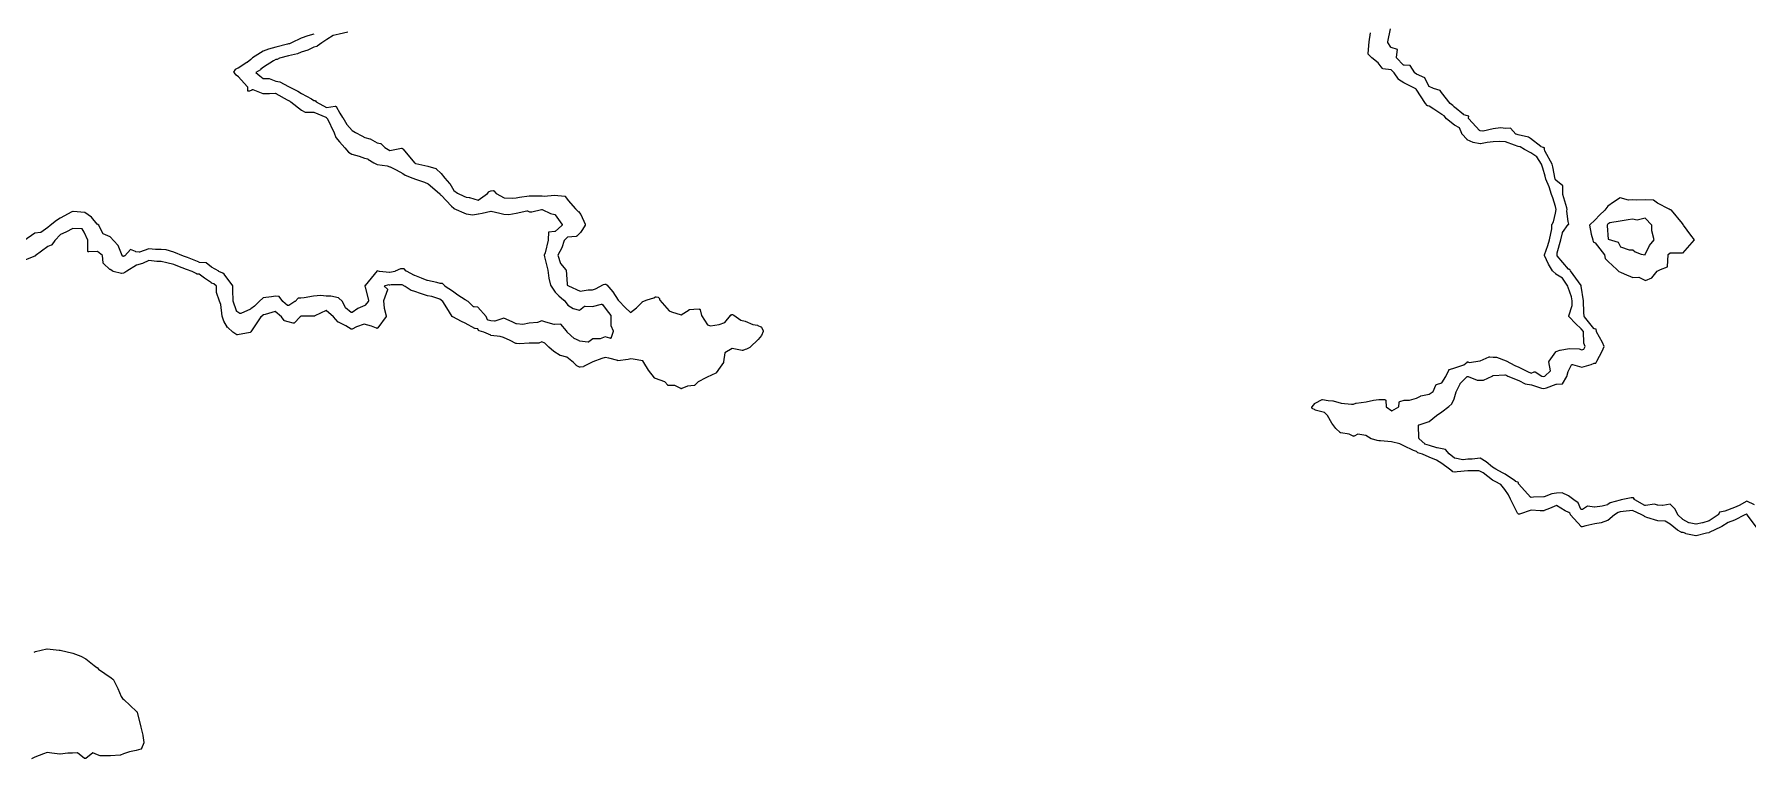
# Model space of a CAD drawing. Header units: millimetres. Extents: x 0 to 500, y 0 to 700.
# Drawn here: x 125.1 to 250.3, y 120.9 to 173.7 of the extents above; entities that cross this region are included whole.
import ezdxf

# ---------------------------------------------------------------- set-up
doc = ezdxf.new("R2010")
doc.units = ezdxf.units.MM
doc.layers.add('CORTE', color=1, linetype='Continuous')
doc.layers.add('GRABADO', color=5, linetype='Continuous')

msp = doc.modelspace()

# ---------------------------------------------------------------- linework, layer by layer
at = {"layer": 'CORTE'}
for points in [[(148.06, 173.87), (147.41, 173.72), (147.41, 173.72), (146.97, 173.64), (146.51, 173.33), (146.51, 173.33), (146.16, 173.11), (145.8, 172.85), (145.8, 172.85), (145.79, 172.84), (145.78, 172.84), (145.78, 172.84), (145.57, 172.78), (145.13, 172.57), (144.64, 172.41), (144.38, 172.3), (144.38, 172.3), (144.37, 172.3), (143.71, 172.15), (143.05, 171.99), (142.89, 171.89), (142.88, 171.88), (142.87, 171.88), (142.79, 171.87), (142.62, 171.78), (141.88, 171.33), (141.68, 171.14), (141.67, 171.13), (141.67, 171.13), (141.34, 170.93), (141.63, 170.69), (141.87, 170.49), (142.28, 170.49), (142.29, 170.49), (142.3, 170.49), (142.78, 170.29), (143.07, 170.26), (143.07, 170.26), (143.09, 170.26), (143.09, 170.25), (143.72, 169.9), (143.72, 169.9), (143.72, 169.9), (144.39, 169.58), (144.39, 169.58), (144.4, 169.58), (144.66, 169.41), (145.39, 169.02), (145.39, 169.02), (145.57, 168.89), (145.63, 168.89), (145.64, 168.89), (145.66, 168.88), (145.67, 168.88), (145.67, 168.87), (145.68, 168.87), (145.74, 168.78), (146.48, 168.38), (147.12, 168.48), (147.13, 168.48), (147.14, 168.48), (147.14, 168.48), (147.15, 168.47), (147.16, 168.47), (147.17, 168.46), (147.18, 168.46), (147.18, 168.46), (147.19, 168.45), (147.19, 168.44), (147.46, 167.96), (147.67, 167.65), (147.68, 167.65), (147.97, 167.15), (148.37, 166.7), (148.62, 166.56), (149.07, 166.31), (149.28, 166.19), (149.66, 166.1), (149.67, 166.1), (149.67, 166.1), (150.2, 165.81), (150.44, 165.76), (150.45, 165.75), (150.46, 165.75), (150.46, 165.75), (150.47, 165.74), (150.76, 165.45), (151.12, 165.24), (151.97, 165.4), (151.98, 165.41), (151.99, 165.41), (152, 165.4), (152.01, 165.4), (152.02, 165.39), (152.03, 165.39), (152.03, 165.39), (152.04, 165.38), (152.08, 165.33), (152.09, 165.33), (152.91, 164.33), (152.96, 164.31), (152.98, 164.3), (153.02, 164.29), (153.9, 164.1), (153.9, 164.1), (154.48, 163.92), (154.48, 163.92), (154.49, 163.92), (154.5, 163.91), (154.86, 163.56), (154.86, 163.56), (155.13, 163.21), (155.48, 162.84), (155.48, 162.83), (155.49, 162.83), (155.79, 162.32), (156.07, 162.12), (156.51, 161.91), (156.68, 161.84), (156.92, 161.82), (156.93, 161.82), (156.94, 161.82), (157.57, 161.61), (158.26, 162.1), (158.34, 162.23), (158.35, 162.24), (158.36, 162.24), (158.36, 162.25), (158.37, 162.25), (158.37, 162.25), (158.38, 162.25), (158.49, 162.29), (158.5, 162.29), (158.51, 162.29), (158.66, 162.31), (158.67, 162.31), (158.68, 162.31), (158.69, 162.31), (158.69, 162.3), (158.7, 162.3), (158.71, 162.3), (158.72, 162.29), (158.89, 162.11), (159.46, 161.78), (160.05, 161.75), (160.35, 161.79), (160.59, 161.84), (161.29, 161.93), (162.05, 161.93), (162.22, 161.94), (162.22, 161.94), (162.23, 161.94), (162.4, 161.91), (163.14, 161.98), (163.15, 161.98), (163.9, 161.91), (163.9, 161.91), (163.91, 161.91), (163.92, 161.9), (163.93, 161.9), (163.93, 161.9), (163.94, 161.89), (163.95, 161.89), (163.95, 161.88), (163.95, 161.87), (164.13, 161.59), (164.67, 160.99), (164.88, 160.8), (164.89, 160.8), (164.89, 160.79), (165.06, 160.57), (165.06, 160.57), (165.07, 160.56), (165.39, 159.86), (165.39, 159.86), (165.39, 159.85), (165.39, 159.84), (165.39, 159.83), (165.39, 159.83), (165.39, 159.82), (165.39, 159.8), (165.38, 159.79), (165.38, 159.79), (165.06, 159.27), (165.06, 159.27), (165.05, 159.27), (165.05, 159.26), (164.77, 158.99), (164.77, 158.99), (164.76, 158.98), (164.75, 158.98), (164.75, 158.98), (164.74, 158.97), (164.73, 158.97), (164.1, 158.91), (163.86, 158.68), (163.68, 158.14), (163.68, 158.14), (163.67, 158.13), (163.39, 157.6), (163.59, 156.99), (163.97, 156.54), (163.97, 156.54), (163.98, 156.53), (163.98, 156.52), (163.99, 156.51), (164.06, 155.5), (164.08, 155.42), (164.1, 155.41), (164.11, 155.39), (164.16, 155.37), (164.16, 155.37), (165.01, 154.97), (165.6, 155.08), (165.61, 155.08), (165.61, 155.08), (165.91, 155.06), (166.14, 155.15), (166.71, 155.45), (166.72, 155.45), (166.83, 155.49), (166.84, 155.49), (166.85, 155.49), (166.86, 155.49), (166.86, 155.49), (166.87, 155.49), (166.88, 155.48), (166.88, 155.48), (166.89, 155.48), (166.94, 155.44), (166.95, 155.44), (166.95, 155.44), (166.96, 155.43), (167.41, 154.92), (167.41, 154.92), (167.79, 154.31), (167.83, 154.26), (168.3, 153.78), (168.7, 153.42), (169.12, 153.77), (169.58, 154.2), (169.58, 154.21), (169.59, 154.21), (169.6, 154.22), (169.6, 154.22), (169.92, 154.34), (170.4, 154.49), (170.53, 154.55), (170.53, 154.55), (170.54, 154.55), (170.55, 154.55), (170.56, 154.55), (170.57, 154.55), (170.72, 154.53), (170.72, 154.53), (170.73, 154.52), (170.74, 154.52), (170.75, 154.52), (170.75, 154.51), (170.76, 154.5), (170.77, 154.5), (170.77, 154.49), (170.78, 154.48), (170.84, 154.31), (171.52, 153.53), (171.7, 153.47), (172.4, 153.24), (172.97, 153.62), (172.98, 153.62), (172.99, 153.63), (173, 153.63), (173.33, 153.66), (173.7, 153.68), (173.71, 153.68), (173.72, 153.67), (173.73, 153.67), (173.74, 153.67), (173.74, 153.66), (173.75, 153.66), (173.76, 153.65), (173.77, 153.64), (173.77, 153.63), (173.77, 153.62), (173.78, 153.62), (173.87, 153.19), (174.31, 152.52), (174.53, 152.44), (175.17, 152.53), (175.59, 152.68), (176, 153.21), (176.01, 153.21), (176.06, 153.26), (176.07, 153.27), (176.08, 153.27), (176.08, 153.27), (176.09, 153.28), (176.11, 153.28), (176.12, 153.28), (176.14, 153.28), (176.14, 153.27), (176.24, 153.23), (176.25, 153.22), (176.76, 152.85), (177.06, 152.78), (177.07, 152.78), (177.63, 152.54), (177.98, 152.49), (177.98, 152.49), (177.99, 152.48), (178.22, 152.37), (178.23, 152.37), (178.24, 152.36), (178.25, 152.35), (178.25, 152.34), (178.39, 152.08), (178.39, 152.07), (178.39, 152.06), (178.39, 152.05), (178.39, 152.05), (178.39, 152.04), (178.39, 152.03), (178.39, 152.02), (178.39, 152.02), (178.25, 151.75), (178.25, 151.75), (178.25, 151.74), (178.03, 151.45), (178.02, 151.45), (178.02, 151.45), (177.43, 150.88), (177.42, 150.87), (177.42, 150.87), (177.41, 150.87), (177.16, 150.75), (177.16, 150.75), (177.07, 150.72), (176.89, 150.65), (176.88, 150.65), (176.87, 150.64), (176.85, 150.64), (176.85, 150.64), (176.13, 150.78), (175.59, 150.48), (175.49, 149.81), (175.49, 149.8), (175.48, 149.79), (175.48, 149.78), (175.25, 149.44), (174.96, 149.01), (174.95, 149.01), (174.94, 149), (174.93, 148.99), (174.29, 148.7), (174.19, 148.65), (173.63, 148.35), (173.38, 148.1), (173.38, 148.1), (173.37, 148.09), (173.36, 148.09), (173.35, 148.09), (173.35, 148.09), (173.34, 148.09), (172.86, 148.05), (172.44, 147.86), (172.43, 147.86), (172.42, 147.85), (172.42, 147.85), (172.41, 147.85), (172.4, 147.85), (172.4, 147.85), (172.39, 147.85), (172.38, 147.86), (171.92, 148.09), (171.48, 148.09), (171.47, 148.09), (171.46, 148.09), (171.45, 148.09), (171.45, 148.09), (171.44, 148.1), (171.43, 148.1), (171.43, 148.11), (171.19, 148.35), (170.53, 148.59), (170.52, 148.59), (170.51, 148.6), (170.51, 148.6), (170.5, 148.61), (170.45, 148.66), (170.45, 148.66), (170.02, 149.21), (170.02, 149.21), (169.67, 149.78), (169.59, 149.88), (168.9, 150), (168.71, 150.03), (168.52, 149.98), (167.78, 149.9), (167.77, 149.9), (167.76, 149.91), (167.11, 150.08), (166.85, 150.14), (166.61, 150.07), (165.95, 149.81), (165.79, 149.75), (165.27, 149.47), (165.27, 149.46), (165.26, 149.46), (165.01, 149.43), (165, 149.43), (164.99, 149.43), (164.98, 149.43), (164.97, 149.43), (164.77, 149.53), (164.76, 149.53), (164.76, 149.54), (164.75, 149.54), (164.53, 149.77), (164.04, 150.15), (163.57, 150.28), (163.56, 150.29), (163.55, 150.29), (163.1, 150.56), (163.1, 150.56), (162.73, 150.88), (162.73, 150.88), (162.44, 151.19), (162.22, 151.27), (161.99, 151.17), (161.99, 151.17), (161.97, 151.17), (161.29, 151.17), (160.59, 151.13), (160.58, 151.13), (160.36, 151.16), (160.35, 151.16), (160.34, 151.16), (160.33, 151.16), (159.91, 151.38), (159.41, 151.59), (159.17, 151.67), (158.5, 151.75), (158.5, 151.75), (158.49, 151.76), (157.97, 151.98), (157.65, 152.07), (157.64, 152.07), (157.63, 152.08), (157.62, 152.08), (157.61, 152.09), (157.61, 152.1), (157.6, 152.1), (157.54, 152.22), (157.34, 152.26), (157.33, 152.26), (157.32, 152.26), (156.63, 152.64), (156.36, 152.77), (155.71, 153.09), (155.7, 153.09), (155.69, 153.1), (155.68, 153.11), (155.68, 153.11), (155.67, 153.12), (155.28, 153.76), (154.99, 154.22), (154.77, 154.38), (154.18, 154.58), (153.87, 154.64), (153.86, 154.64), (153.86, 154.64), (153.35, 154.81), (152.93, 154.94), (152.93, 154.94), (152.69, 155.03), (152.68, 155.03), (152.23, 155.32), (152.01, 155.44), (151.22, 155.44), (151.12, 155.42), (151.11, 155.42), (151.1, 155.42), (151.01, 155.43), (150.69, 155.35), (150.92, 155.15), (150.92, 155.15), (150.93, 155.14), (150.93, 155.13), (150.94, 155.12), (150.94, 155.11), (150.94, 155.1), (150.94, 155.09), (150.94, 155.09), (150.94, 155.08), (150.94, 155.08), (150.65, 154.26), (150.71, 153.73), (150.85, 153.18), (150.85, 153.17), (150.85, 153.16), (150.85, 153.15), (150.85, 153.14), (150.85, 153.13), (150.85, 153.13), (150.84, 153.12), (150.84, 153.12), (150.24, 152.29), (150.23, 152.29), (150.22, 152.28), (150.21, 152.27), (150.2, 152.27), (150.18, 152.26), (150.17, 152.26), (150.16, 152.27), (150.15, 152.27), (149.78, 152.42), (149.25, 152.56), (148.69, 152.38), (148.36, 152.2), (148.35, 152.2), (148.34, 152.2), (148.33, 152.2), (148.32, 152.2), (148.31, 152.2), (148.3, 152.2), (148.3, 152.2), (148.29, 152.2), (148.28, 152.21), (147.9, 152.45), (147.36, 152.71), (147.36, 152.71), (147.35, 152.71), (147.34, 152.72), (147.34, 152.72), (147.18, 152.91), (146.99, 153.1), (146.46, 153.56), (145.64, 153.17), (145.63, 153.17), (145.62, 153.16), (145.56, 153.15), (145.52, 153.14), (145.51, 153.14), (145.5, 153.14), (144.64, 153.14), (144.57, 153.1), (144.12, 152.65), (144.11, 152.65), (144.1, 152.64), (144.1, 152.64), (144.08, 152.63), (144.07, 152.63), (144.06, 152.63), (143.68, 152.73), (143.68, 152.73), (143.43, 152.8), (143.43, 152.8), (143.42, 152.81), (143.41, 152.81), (143.4, 152.82), (143.4, 152.83), (143.2, 153.11), (142.75, 153.5), (142.01, 153.27), (142.01, 153.26), (142, 153.26), (141.88, 153.24), (141.82, 153.19), (141.82, 153.18), (141.81, 153.18), (141.7, 153.1), (140.97, 152.01), (140.97, 152), (140.97, 152), (140.96, 151.99), (140.96, 151.99), (140.95, 151.99), (140.94, 151.98), (140.93, 151.98), (140.92, 151.97), (140.91, 151.97), (140, 151.79), (139.99, 151.79), (139.98, 151.79), (139.97, 151.79), (139.96, 151.79), (139.96, 151.79), (139.95, 151.8), (139.95, 151.8), (139.66, 151.98), (139.66, 151.99), (139.28, 152.32), (139.27, 152.32), (139.27, 152.33), (138.99, 152.78), (138.99, 152.79), (138.99, 152.79), (138.87, 153.14), (138.87, 153.14), (138.87, 153.15), (138.78, 154), (138.68, 154.24), (138.68, 154.24), (138.46, 154.88), (138.46, 154.89), (138.46, 154.89), (138.46, 154.9), (138.46, 155.34), (138.25, 155.5), (138.1, 155.57), (138.1, 155.57), (138.09, 155.58), (137.58, 155.93), (137.18, 156.21), (137.04, 156.22), (137.03, 156.22), (137.03, 156.22), (137.02, 156.23), (137.01, 156.23), (136.67, 156.42), (136.26, 156.56), (135.64, 156.8), (135.33, 156.91), (134.82, 157.05), (134.42, 157.14), (134.1, 157.14), (134.09, 157.14), (133.51, 157.21), (133.06, 157), (133.05, 156.99), (133.04, 156.99), (132.61, 156.88), (131.91, 156.43), (131.77, 156.33), (131.76, 156.33), (131.67, 156.3), (131.54, 156.27), (131.54, 156.27), (131.53, 156.27), (131.52, 156.27), (131.51, 156.27), (130.9, 156.42), (130.89, 156.43), (130.88, 156.43), (130.68, 156.55), (130.68, 156.55), (130.67, 156.56), (130.21, 157), (130.21, 157), (130.2, 157.01), (130.2, 157.02), (130.19, 157.02), (130.19, 157.04), (130.19, 157.04), (130.13, 157.57), (129.77, 157.87), (129.13, 157.84), (129.11, 157.84), (129.1, 157.84), (129.09, 157.84), (129.09, 157.85), (129.08, 157.85), (129.08, 157.85), (129.07, 157.86), (129.06, 157.87), (129.06, 157.87), (129.06, 157.88), (129.05, 157.88), (129.05, 157.89), (129.05, 157.9), (129.05, 157.9), (129.05, 157.91), (129.05, 158.7), (128.8, 159.29), (128.64, 159.53), (127.96, 159.56), (127.44, 159.29), (127.44, 159.29), (127.06, 159.12), (126.65, 158.67), (126.42, 158.35), (126.42, 158.34), (126.41, 158.34), (126.4, 158.33), (126.4, 158.33), (126.39, 158.32), (126.39, 158.32), (126.13, 158.23), (125.21, 157.55), (125.21, 157.55), (125.2, 157.54), (125.19, 157.54), (124.26, 157.17)], [(251.09, 137.55), (250.24, 138.66), (250.24, 138.67), (250.22, 138.7), (250.22, 138.69), (250.21, 138.69), (250.09, 138.64), (249.33, 138.27), (248.87, 138.09), (248.41, 137.79), (248.41, 137.79), (247.85, 137.53), (247.84, 137.53), (247.57, 137.42), (247.48, 137.36), (247.48, 137.36), (247.47, 137.36), (247.47, 137.36), (247.46, 137.35), (247.29, 137.31), (246.53, 137.11), (246.53, 137.11), (246.52, 137.11), (246.51, 137.11), (246.51, 137.11), (246.5, 137.11), (245.78, 137.27), (245.77, 137.28), (245.57, 137.36), (245.45, 137.37), (245.45, 137.37), (245.44, 137.38), (245.43, 137.38), (245.43, 137.38), (245.17, 137.53), (245.16, 137.54), (244.62, 137.97), (244.27, 138.18), (243.73, 138.21), (243.73, 138.21), (243.72, 138.21), (243.72, 138.21), (242.93, 138.46), (242.79, 138.51), (242.78, 138.51), (242.77, 138.52), (242.77, 138.52), (242.76, 138.52), (242.71, 138.57), (242.55, 138.64), (241.87, 138.96), (241.19, 138.9), (240.97, 138.87), (240.83, 138.83), (240.57, 138.65), (240.08, 138.25), (240.07, 138.24), (240.07, 138.24), (240.06, 138.24), (240.06, 138.23), (239.59, 138.08), (239.58, 138.08), (239.12, 137.99), (238.48, 137.86), (238.2, 137.77), (238.19, 137.77), (238.19, 137.77), (238.18, 137.77), (238.17, 137.77), (238.17, 137.77), (238.15, 137.77), (238.15, 137.78), (238.14, 137.78), (238.13, 137.78), (238.13, 137.79), (238.13, 137.79), (237.35, 138.66), (237.34, 138.66), (237.34, 138.67), (237.34, 138.68), (237.29, 138.78), (237.22, 138.83), (236.97, 138.94), (236.96, 138.94), (236.32, 139.34), (235.82, 139.11), (235.82, 139.11), (235.42, 138.96), (235.41, 138.95), (235.4, 138.95), (235.14, 138.94), (235.14, 138.94), (234.48, 138.99), (233.62, 138.69), (233.61, 138.69), (233.59, 138.69), (233.58, 138.69), (233.57, 138.69), (233.57, 138.69), (233.56, 138.7), (233.55, 138.7), (233.54, 138.71), (233.49, 138.75), (233.49, 138.76), (233.48, 138.77), (232.97, 139.79), (232.82, 140.1), (232.56, 140.49), (232.25, 140.87), (231.85, 141.09), (231.66, 141.19), (231.65, 141.19), (230.96, 141.71), (230.73, 141.83), (230.66, 141.86), (229.85, 141.86), (229.08, 141.78), (228.92, 141.76), (228.91, 141.76), (228.9, 141.76), (228.75, 141.8), (228.75, 141.8), (228.74, 141.8), (228.74, 141.8), (228.73, 141.81), (228.73, 141.81), (228.5, 141.98), (227.95, 142.4), (227.57, 142.63), (227.03, 142.87), (226.53, 143.08), (226.2, 143.18), (226.19, 143.18), (226.18, 143.19), (226.18, 143.19), (226.18, 143.19), (226.17, 143.2), (226.1, 143.27), (225.89, 143.35), (225.88, 143.35), (225.18, 143.68), (225.18, 143.68), (224.89, 143.84), (224.27, 143.97), (223.47, 144.05), (223.36, 144.05), (223.35, 144.05), (223.34, 144.05), (223.24, 144.07), (222.82, 144.19), (222.81, 144.2), (222.8, 144.2), (222.4, 144.44), (221.81, 144.54), (221.54, 144.39), (221.53, 144.39), (221.52, 144.39), (221.51, 144.38), (221.5, 144.38), (221.49, 144.39), (221.48, 144.39), (221.19, 144.54), (220.57, 144.63), (220.56, 144.63), (220.55, 144.63), (220.54, 144.64), (220.53, 144.64), (220.53, 144.65), (220.22, 144.96), (220.21, 144.96), (219.92, 145.33), (219.92, 145.34), (219.59, 145.89), (219.37, 146.13), (218.7, 146.3), (218.7, 146.31), (218.69, 146.31), (218.49, 146.42), (218.48, 146.43), (218.48, 146.43), (218.47, 146.44), (218.46, 146.45), (218.46, 146.46), (218.45, 146.47), (218.45, 146.47), (218.45, 146.49), (218.45, 146.5), (218.45, 146.5), (218.45, 146.51), (218.46, 146.52), (218.46, 146.53), (218.47, 146.53), (218.47, 146.54), (218.67, 146.78), (218.67, 146.78), (218.68, 146.79), (218.69, 146.79), (219.2, 147.06), (219.21, 147.07), (219.22, 147.07), (219.22, 147.07), (219.23, 147.07), (219.23, 147.07), (219.24, 147.07), (219.66, 147), (220, 146.98), (220.01, 146.98), (220.01, 146.97), (220.59, 146.81), (221.36, 146.74), (221.49, 146.74), (221.68, 146.8), (221.69, 146.8), (222.42, 146.89), (222.96, 147.02), (222.96, 147.02), (223.35, 147.06), (223.78, 147.06), (223.79, 147.06), (223.8, 147.06), (223.81, 147.05), (223.82, 147.05), (223.82, 147.04), (223.83, 147.04), (223.83, 147.03), (223.84, 147.03), (223.84, 147.02), (223.84, 147.02), (223.85, 147.01), (223.85, 147), (223.85, 147), (223.89, 146.53), (224.29, 146.23), (224.8, 146.53), (224.83, 146.86), (224.83, 146.87), (224.84, 146.88), (224.84, 146.88), (224.84, 146.89), (224.85, 146.9), (224.85, 146.9), (224.86, 146.91), (224.86, 146.91), (224.88, 146.92), (224.88, 146.92), (225.19, 147.03), (225.2, 147.03), (225.2, 147.03), (225.21, 147.03), (225.59, 147.03), (226.11, 147.17), (226.39, 147.32), (226.4, 147.32), (226.4, 147.32), (226.41, 147.33), (227.03, 147.46), (227.32, 147.65), (227.51, 148.11), (227.52, 148.12), (227.52, 148.13), (227.52, 148.13), (227.53, 148.14), (227.54, 148.15), (227.56, 148.16), (227.56, 148.16), (227.94, 148.29), (228.24, 148.75), (228.46, 149.22), (228.46, 149.22), (228.46, 149.23), (228.47, 149.23), (228.47, 149.24), (228.48, 149.25), (228.49, 149.25), (228.49, 149.25), (228.5, 149.25), (228.89, 149.38), (229.57, 149.6), (229.8, 149.8), (229.8, 149.8), (229.8, 149.8), (229.81, 149.81), (229.82, 149.81), (229.84, 149.81), (229.85, 149.81), (229.86, 149.81), (229.95, 149.78), (230.75, 149.89), (231.42, 150.19), (231.43, 150.19), (231.44, 150.19), (231.44, 150.19), (231.44, 150.19), (231.45, 150.19), (231.7, 150.17), (231.92, 150.17), (231.93, 150.17), (231.94, 150.16), (232.64, 149.89), (232.65, 149.89), (232.65, 149.89), (232.65, 149.89), (233.29, 149.55), (233.58, 149.43), (233.58, 149.43), (234.22, 149.11), (234.22, 149.11), (234.48, 148.98), (234.7, 149.08), (234.7, 149.08), (234.7, 149.09), (234.72, 149.09), (234.72, 149.09), (234.73, 149.09), (234.74, 149.09), (234.75, 149.09), (234.77, 149.08), (235.26, 148.78), (235.4, 148.75), (235.47, 148.78), (235.89, 149.16), (235.77, 149.81), (235.77, 149.82), (235.77, 149.83), (235.77, 149.84), (235.78, 149.85), (235.78, 149.86), (235.79, 149.86), (236.27, 150.54), (236.27, 150.55), (236.28, 150.56), (236.29, 150.56), (236.29, 150.56), (236.3, 150.57), (236.58, 150.67), (236.59, 150.67), (237.24, 150.79), (237.25, 150.79), (237.25, 150.79), (237.98, 150.76), (237.99, 150.76), (238.18, 150.69), (238.33, 150.75), (238.41, 150.94), (238.32, 151.17), (238.32, 151.17), (238.32, 151.18), (238.32, 151.19), (238.29, 152.02), (238.12, 152.23), (237.72, 152.61), (237.72, 152.61), (237.25, 153.11), (237.24, 153.11), (237.24, 153.12), (237.23, 153.13), (237.23, 153.13), (237.23, 153.14), (237.23, 153.15), (237.23, 153.15), (237.23, 153.16), (237.23, 153.17), (237.23, 153.18), (237.23, 153.18), (237.48, 153.92), (237.47, 154.26), (237.43, 154.55), (237.18, 155.25), (237.15, 155.35), (236.77, 155.92), (236.28, 156.22), (236.28, 156.23), (236.28, 156.23), (236.05, 156.44), (236.04, 156.44), (236.04, 156.45), (236.03, 156.45), (235.74, 156.95), (235.44, 157.57), (235.44, 157.58), (235.44, 157.59), (235.43, 157.6), (235.43, 157.6), (235.43, 157.61), (235.44, 157.62), (235.44, 157.63), (235.7, 158.3), (235.81, 158.73), (235.99, 159.52), (235.99, 159.83), (235.99, 159.83), (235.99, 159.84), (235.99, 159.85), (236, 159.86), (236.1, 160.04), (236.25, 160.67), (236.31, 160.94), (236.25, 161.15), (236.06, 161.79), (235.97, 162.02), (235.97, 162.03), (235.8, 162.58), (235.55, 163.14), (235.55, 163.15), (235.51, 163.36), (235.33, 163.96), (235.23, 164.24), (234.89, 164.79), (234.44, 165.08), (233.98, 165.32), (233.98, 165.32), (233.68, 165.51), (233.53, 165.54), (233.53, 165.54), (233.26, 165.63), (233.26, 165.63), (232.61, 165.87), (232.18, 165.9), (231.7, 165.87), (231.27, 165.83), (230.78, 165.73), (230.77, 165.73), (230.76, 165.73), (230.76, 165.73), (230.25, 165.82), (230.23, 165.82), (229.81, 166.03), (229.8, 166.03), (229.8, 166.03), (229.79, 166.03), (229.79, 166.04), (229.41, 166.45), (229.4, 166.46), (229.4, 166.47), (229.4, 166.47), (229.23, 166.89), (228.88, 167.09), (228.87, 167.1), (228.3, 167.55), (228.3, 167.56), (228.12, 167.76), (227.95, 167.87), (227.37, 168.25), (227.37, 168.25), (227.03, 168.48), (226.92, 168.5), (226.91, 168.51), (226.9, 168.51), (226.89, 168.52), (226.88, 168.53), (226.88, 168.53), (226.77, 168.68), (226.77, 168.68), (226.08, 169.71), (226.05, 169.74), (226.01, 169.77), (225.17, 170.19), (225.17, 170.19), (224.79, 170.43), (224.79, 170.44), (224.78, 170.44), (224.78, 170.44), (224.78, 170.45), (224.46, 170.9), (224.25, 171.12), (223.63, 171.21), (223.63, 171.22), (223.62, 171.22), (223.61, 171.22), (223.6, 171.23), (223.59, 171.24), (223.59, 171.24), (223.3, 171.64), (222.85, 172), (222.85, 172), (222.59, 172.25), (222.58, 172.26), (222.57, 172.27), (222.57, 172.28), (222.57, 172.28), (222.57, 172.29), (222.57, 172.3), (222.56, 172.31), (222.57, 172.31), (222.64, 173.17), (222.64, 173.18), (222.74, 173.82)], [(125.14, 128.64), (125.23, 128.67), (125.64, 128.77), (125.64, 128.78), (126.07, 128.88), (126.08, 128.88), (126.09, 128.88), (126.09, 128.88), (126.97, 128.78), (126.97, 128.78), (127.01, 128.77), (127.02, 128.77), (127.03, 128.77), (127.03, 128.77), (127.04, 128.77), (127.04, 128.77), (127.96, 128.55), (127.96, 128.55), (128.54, 128.34), (128.54, 128.34), (128.91, 128.14), (128.91, 128.14), (128.92, 128.14), (129.52, 127.65), (129.72, 127.51), (129.73, 127.5), (129.84, 127.4), (130.31, 127.08), (130.31, 127.08), (130.77, 126.76), (130.88, 126.67), (130.88, 126.67), (130.89, 126.67), (130.89, 126.66), (130.9, 126.66), (130.99, 126.52), (130.99, 126.51), (131.24, 125.97), (131.5, 125.4), (131.58, 125.26), (131.7, 125.17), (131.7, 125.17), (132.62, 124.31), (132.62, 124.31), (132.63, 124.3), (132.63, 124.29), (132.64, 124.29), (132.64, 124.28), (132.64, 124.28), (132.65, 124.26), (132.65, 124.26), (132.92, 123.16), (133.07, 122.56), (133.07, 122.55), (133.15, 122.04), (133.15, 122.04), (133.15, 122.03), (133.15, 122.02), (133.15, 122.01), (133.15, 122.01), (132.99, 121.59), (132.99, 121.59), (132.98, 121.57), (132.97, 121.57), (132.97, 121.57), (132.96, 121.56), (132.95, 121.55), (132.95, 121.55), (132.94, 121.55), (132.6, 121.45), (132.59, 121.45), (132.09, 121.36), (131.67, 121.2), (131.45, 121.12), (131.44, 121.12), (131.43, 121.11), (131.43, 121.11), (130.72, 121.07), (129.98, 121.07), (129.97, 121.07), (129.96, 121.07), (129.77, 121.13), (129.77, 121.13), (129.43, 121.28), (128.91, 120.87), (128.91, 120.87), (128.9, 120.86), (128.9, 120.86), (128.89, 120.86), (128.88, 120.86), (128.87, 120.86), (128.86, 120.86), (128.86, 120.86), (128.85, 120.86), (128.84, 120.86), (128.83, 120.87), (128.83, 120.87), (128.82, 120.87), (128.3, 121.29), (127.95, 121.26), (127.95, 121.26), (127.61, 121.26), (127.03, 121.19), (127.02, 121.19), (127.01, 121.19), (126.42, 121.26), (126.1, 121.3), (125.83, 121.2), (125.19, 120.97), (124.95, 120.85)]]:
    msp.add_lwpolyline(points, dxfattribs=at)
msp.add_lwpolyline([(240.1, 158.77), (240.82, 158.55), (241.01, 158.22), (241.64, 157.99), (241.91, 157.99), (242.07, 157.85), (242.51, 157.68), (242.79, 157.63), (242.81, 157.65), (243.12, 158.31), (243.45, 158.73), (243.28, 159.37), (243.3, 159.8), (242.79, 160.3), (242.22, 160.15), (241.88, 160.23), (241.55, 160.17), (240.97, 160.08), (240.22, 159.95), (240.08, 159.87), (240.04, 159.83), (240.02, 159.8), (240.02, 159.74), (240.1, 158.77)], close=True, dxfattribs=at)
at = {"layer": 'GRABADO'}
for points in [[(250.78, 139.38), (250.22, 139.65), (249.67, 139.34), (249.67, 139.34), (249.33, 139.18), (249.33, 139.18), (248.63, 138.92), (248.63, 138.92), (248.38, 138.87), (248.38, 138.87), (248.24, 138.85), (248.16, 138.67), (248.16, 138.67), (248.15, 138.66), (248.15, 138.66), (248.14, 138.65), (248.14, 138.64), (247.48, 138.22), (247.48, 138.22), (247.47, 138.21), (247.01, 138.07), (247, 138.07), (246.53, 137.98), (246.52, 137.98), (246.51, 137.98), (246.51, 137.98), (246.02, 138.06), (246.01, 138.06), (246, 138.06), (245.55, 138.32), (245.55, 138.33), (245.54, 138.33), (245.2, 138.65), (245.2, 138.66), (245.19, 138.66), (245.19, 138.67), (244.96, 139.09), (244.64, 139.44), (244.09, 139.34), (244.08, 139.34), (244.07, 139.34), (243.73, 139.36), (243.73, 139.36), (243.72, 139.36), (243.71, 139.36), (243.48, 139.44), (242.82, 139.33), (242.82, 139.33), (242.81, 139.33), (242.8, 139.33), (242.79, 139.33), (242.79, 139.34), (242.78, 139.34), (242.78, 139.34), (242.05, 139.75), (242.04, 139.76), (242.03, 139.76), (242.03, 139.77), (242.02, 139.77), (242.02, 139.78), (242.02, 139.78), (241.96, 139.9), (241.88, 139.9), (241.77, 139.89), (241.05, 139.74), (240.97, 139.73), (240.25, 139.52), (240.07, 139.4), (240.07, 139.4), (240.06, 139.39), (240.05, 139.39), (239.66, 139.28), (239.66, 139.28), (239.12, 139.2), (239.11, 139.2), (239.1, 139.2), (239.1, 139.2), (238.58, 139.28), (238.22, 139.04), (238.21, 139.04), (238.21, 139.04), (238.2, 139.03), (238.19, 139.03), (238.18, 139.03), (238.17, 139.03), (238.17, 139.03), (238.16, 139.03), (238.15, 139.04), (238.14, 139.04), (238.13, 139.05), (238.12, 139.06), (238.12, 139.06), (238.11, 139.07), (238.11, 139.07), (237.92, 139.53), (237.59, 139.75), (237.59, 139.75), (237.21, 140.03), (236.74, 140.25), (236.33, 140.24), (235.98, 140.19), (235.42, 139.97), (235.42, 139.97), (235.41, 139.97), (235.4, 139.97), (234.64, 139.94), (234.48, 139.92), (234.47, 139.92), (234.46, 139.92), (234.46, 139.92), (234.44, 139.93), (234.43, 139.93), (234.43, 139.94), (234.42, 139.94), (234.42, 139.95), (233.58, 140.88), (233.58, 140.88), (233.57, 140.89), (233.57, 140.9), (233.57, 140.91), (233.57, 140.91), (233.56, 140.92), (233.56, 140.93), (233.56, 141), (233.51, 141.03), (233.33, 141.09), (233.32, 141.09), (233.32, 141.1), (232.58, 141.61), (232.37, 141.72), (231.9, 141.98), (231.65, 142.13), (231.65, 142.13), (231.18, 142.53), (230.75, 142.78), (230.16, 142.71), (230.15, 142.71), (229.85, 142.71), (229.51, 142.67), (229.5, 142.67), (229.49, 142.67), (228.9, 142.78), (228.89, 142.78), (228.88, 142.79), (228.88, 142.79), (228.87, 142.79), (228.49, 143.1), (228.48, 143.1), (228.48, 143.11), (228.22, 143.42), (227.97, 143.48), (227.6, 143.54), (227.59, 143.54), (227.04, 143.72), (226.72, 143.82), (226.72, 143.82), (226.71, 143.82), (226.71, 143.82), (226.7, 143.83), (226.3, 144.21), (226.29, 144.22), (226.29, 144.22), (226.29, 144.23), (226.29, 144.23), (226.28, 144.24), (226.28, 144.26), (226.28, 144.26), (226.24, 145.16), (226.24, 145.17), (226.24, 145.18), (226.24, 145.19), (226.25, 145.2), (226.25, 145.2), (226.26, 145.21), (226.27, 145.22), (226.27, 145.22), (226.28, 145.23), (226.29, 145.23), (226.29, 145.23), (226.96, 145.45), (226.96, 145.45), (227.03, 145.47), (227.55, 145.91), (227.56, 145.91), (227.95, 146.16), (228.46, 146.55), (228.67, 146.75), (228.85, 147.11), (229.01, 147.63), (229.01, 147.63), (229.28, 148.22), (229.28, 148.23), (229.29, 148.24), (229.29, 148.24), (229.3, 148.24), (229.79, 148.74), (229.8, 148.74), (229.8, 148.74), (229.81, 148.75), (229.81, 148.75), (229.82, 148.75), (229.83, 148.75), (229.84, 148.75), (229.85, 148.75), (229.86, 148.75), (229.86, 148.75), (229.87, 148.75), (230.52, 148.48), (230.77, 148.48), (230.99, 148.49), (231.62, 148.78), (231.65, 148.8), (231.66, 148.8), (231.67, 148.8), (231.67, 148.81), (231.68, 148.81), (231.69, 148.81), (232.55, 148.87), (232.56, 148.87), (232.57, 148.86), (232.57, 148.86), (232.58, 148.86), (232.65, 148.84), (232.65, 148.84), (232.69, 148.82), (232.77, 148.78), (233.58, 148.45), (234.03, 148.22), (234.49, 148.15), (234.49, 148.15), (234.5, 148.15), (235.23, 147.9), (235.4, 147.86), (235.59, 147.93), (236.3, 148.19), (236.32, 148.19), (236.32, 148.19), (236.76, 148.21), (237.08, 148.74), (237.18, 149.1), (237.18, 149.11), (237.18, 149.11), (237.41, 149.59), (237.42, 149.59), (237.42, 149.6), (237.42, 149.6), (237.43, 149.61), (237.44, 149.62), (237.45, 149.62), (237.47, 149.62), (237.48, 149.63), (237.49, 149.63), (237.5, 149.62), (237.5, 149.62), (238.18, 149.43), (238.85, 149.62), (239.08, 149.71), (239.09, 149.71), (239.09, 149.71), (239.2, 149.72), (239.27, 149.86), (239.27, 149.86), (239.66, 150.6), (239.81, 150.94), (239.69, 151.23), (239.25, 152.01), (239.25, 152.02), (239.24, 152.03), (239.24, 152.04), (239.22, 152.21), (239.09, 152.22), (239.09, 152.23), (239.08, 152.23), (239.07, 152.23), (239.06, 152.24), (239.06, 152.24), (239.05, 152.24), (239.05, 152.25), (238.36, 153.11), (238.36, 153.11), (238.35, 153.13), (238.34, 153.14), (238.34, 153.15), (238.34, 153.15), (238.33, 153.43), (238.31, 154.26), (238.13, 155.34), (238.13, 155.34), (238.13, 155.37), (238.13, 155.38), (238.12, 155.39), (238.12, 155.39), (237.35, 156.45), (237.34, 156.46), (237.34, 156.46), (237.3, 156.55), (237.24, 156.56), (237.23, 156.56), (237.22, 156.57), (237.21, 156.57), (237.2, 156.58), (237.2, 156.58), (236.38, 157.56), (236.38, 157.57), (236.37, 157.58), (236.37, 157.59), (236.37, 157.6), (236.37, 157.6), (236.37, 157.61), (236.38, 157.77), (236.38, 157.77), (236.38, 157.78), (236.64, 158.73), (236.76, 159.24), (236.76, 159.25), (236.77, 159.25), (236.77, 159.26), (236.77, 159.26), (237.19, 159.83), (237.2, 159.83), (237.2, 159.84), (237.21, 159.85), (237.23, 159.86), (237.18, 160.06), (237.18, 160.06), (237.08, 160.81), (237.08, 160.82), (237.08, 160.83), (237.08, 160.83), (237.1, 160.94), (237.07, 161.05), (236.8, 162.03), (236.8, 162.04), (236.8, 162.04), (236.8, 162.05), (236.8, 162.67), (236.28, 163.08), (236.27, 163.09), (236.27, 163.1), (236.27, 163.1), (236.26, 163.1), (236.26, 163.11), (236.25, 163.14), (236.25, 163.14), (236.24, 163.15), (236.07, 164.04), (236.01, 164.25), (235.49, 165.17), (235.49, 165.17), (235.48, 165.18), (235.44, 165.37), (235.44, 165.38), (235.44, 165.38), (235.44, 165.44), (235.4, 165.44), (235.38, 165.44), (235.37, 165.45), (235.2, 165.52), (235.2, 165.52), (235.19, 165.53), (235.18, 165.53), (234.43, 166.12), (234.28, 166.22), (233.53, 166.38), (233.53, 166.38), (233.39, 166.43), (233.38, 166.43), (233.37, 166.43), (233.36, 166.44), (232.96, 166.87), (232.62, 166.85), (232.62, 166.85), (232.23, 166.9), (231.71, 166.82), (230.97, 166.65), (230.96, 166.65), (230.95, 166.65), (230.76, 166.67), (230.75, 166.67), (230.74, 166.67), (230.73, 166.68), (230.72, 166.69), (230.71, 166.69), (229.93, 167.56), (229.92, 167.57), (229.92, 167.57), (229.91, 167.58), (229.91, 167.58), (229.91, 167.59), (229.91, 167.6), (229.91, 167.61), (229.91, 167.61), (229.92, 167.74), (229.82, 167.77), (229.56, 167.85), (229.56, 167.85), (229.55, 167.85), (229.54, 167.85), (229.54, 167.86), (228.87, 168.41), (228.86, 168.41), (228.86, 168.42), (228.76, 168.53), (228.56, 168.66), (228.56, 168.67), (228.55, 168.67), (228.55, 168.67), (227.93, 169.48), (227.82, 169.62), (227.35, 169.76), (227.34, 169.76), (227.03, 169.91), (227.02, 169.91), (227.01, 169.92), (227.01, 169.93), (227, 169.94), (226.72, 170.54), (226.1, 170.82), (226, 170.88), (225.99, 170.88), (225.98, 170.89), (225.98, 170.89), (225.98, 170.9), (225.97, 170.9), (225.64, 171.44), (225.2, 171.46), (225.2, 171.46), (225.19, 171.46), (225.18, 171.47), (225.17, 171.47), (225.16, 171.48), (225.16, 171.48), (224.65, 172.01), (224.64, 172.01), (224.64, 172.02), (224.64, 172.02), (224.63, 172.03), (224.63, 172.04), (224.63, 172.04), (224.63, 172.05), (224.63, 172.06), (224.63, 172.06), (224.71, 172.61), (224.26, 172.76), (224.25, 172.76), (224.23, 172.77), (224.23, 172.78), (224.22, 172.78), (224.22, 172.79), (224.01, 173.13), (224.01, 173.14), (224.01, 173.15), (224, 173.16), (224, 173.17), (224, 173.17), (224, 173.18), (224, 173.18), (224.21, 174.11)], [(145.56, 173.74), (145.13, 173.62), (144.65, 173.44), (143.94, 173.1), (143.94, 173.1), (143.78, 173.03), (143.77, 173.03), (143.77, 173.03), (143.71, 173.02), (143.63, 172.99), (142.78, 172.78), (142.25, 172.63), (141.87, 172.48), (141.09, 172), (141.02, 171.93), (141.02, 171.92), (141.01, 171.92), (140.96, 171.89), (140.69, 171.67), (140.68, 171.67), (140.03, 171.25), (140.02, 171.25), (139.81, 171.16), (139.7, 170.95), (139.85, 170.78), (140.03, 170.66), (140.03, 170.65), (140.04, 170.65), (140.04, 170.65), (140.72, 169.88), (140.72, 169.87), (140.72, 169.87), (140.73, 169.86), (140.73, 169.86), (140.73, 169.85), (140.73, 169.84), (140.73, 169.84), (140.73, 169.6), (140.89, 169.59), (141.05, 169.68), (141.06, 169.68), (141.07, 169.69), (141.08, 169.69), (141.08, 169.69), (141.09, 169.69), (141.1, 169.69), (141.11, 169.69), (141.11, 169.69), (141.12, 169.69), (141.85, 169.39), (142.33, 169.39), (142.76, 169.42), (142.78, 169.42), (142.8, 169.41), (143.61, 168.93), (143.72, 168.88), (143.72, 168.88), (143.78, 168.86), (143.78, 168.86), (143.79, 168.85), (143.89, 168.78), (143.89, 168.78), (144.66, 168.19), (144.93, 168.03), (145.55, 168.03), (145.55, 168.03), (145.56, 168.03), (145.56, 168.03), (145.57, 168.03), (146.44, 167.68), (146.44, 167.68), (146.46, 167.67), (146.46, 167.67), (146.47, 167.66), (146.5, 167.63), (146.52, 167.61), (146.53, 167.6), (146.53, 167.6), (146.53, 167.59), (146.54, 167.59), (147.06, 166.53), (147.06, 166.53), (147.17, 166.19), (147.45, 165.88), (147.84, 165.44), (148.1, 165.12), (148.35, 164.97), (148.88, 164.82), (149.27, 164.67), (149.5, 164.63), (149.51, 164.63), (149.52, 164.62), (149.94, 164.34), (150.2, 164.22), (150.91, 164.11), (151.11, 164.06), (151.12, 164.06), (151.13, 164.06), (151.14, 164.06), (151.57, 163.82), (152.07, 163.55), (152.24, 163.44), (152.79, 163.23), (152.98, 163.15), (153.65, 162.93), (153.66, 162.93), (153.92, 162.8), (153.92, 162.8), (154.75, 162.11), (154.75, 162.1), (154.76, 162.1), (154.76, 162.09), (154.77, 162.08), (154.8, 162.02), (154.85, 161.98), (154.86, 161.97), (155.63, 161.18), (155.63, 161.18), (155.78, 161.02), (155.8, 161.01), (155.8, 161.01), (156.68, 160.61), (157.19, 160.55), (157.57, 160.63), (157.58, 160.63), (157.87, 160.66), (158.49, 160.81), (158.5, 160.81), (158.52, 160.81), (159.16, 160.66), (159.45, 160.6), (159.81, 160.57), (160.35, 160.66), (161.13, 160.84), (161.14, 160.84), (161.15, 160.84), (161.16, 160.84), (161.17, 160.84), (161.18, 160.83), (161.31, 160.77), (161.49, 160.77), (162.2, 160.94), (162.21, 160.94), (162.22, 160.94), (162.23, 160.94), (162.23, 160.94), (162.24, 160.94), (162.86, 160.64), (163.16, 160.58), (163.17, 160.58), (163.17, 160.58), (163.18, 160.57), (163.19, 160.57), (163.2, 160.56), (163.2, 160.56), (163.2, 160.55), (163.69, 159.87), (163.7, 159.86), (163.7, 159.85), (163.7, 159.84), (163.71, 159.83), (163.71, 159.82), (163.7, 159.81), (163.7, 159.8), (163.7, 159.8), (163.69, 159.79), (163.69, 159.78), (163.68, 159.77), (163.19, 159.34), (163.18, 159.33), (163.17, 159.33), (163.16, 159.32), (162.7, 159.27), (162.68, 158.71), (162.68, 158.7), (162.68, 158.7), (162.45, 157.77), (162.45, 157.77), (162.38, 157.6), (162.41, 157.48), (162.66, 156.51), (162.66, 156.5), (162.74, 155.93), (162.84, 155.41), (163.2, 154.89), (163.45, 154.64), (163.83, 154.33), (163.84, 154.32), (163.84, 154.32), (164.12, 153.96), (164.51, 153.72), (164.98, 153.59), (165.34, 153.87), (165.34, 153.87), (165.36, 153.88), (165.36, 153.88), (165.37, 153.88), (165.38, 153.88), (165.38, 153.88), (165.92, 153.86), (166.57, 154.02), (166.57, 154.02), (166.58, 154.02), (166.59, 154.02), (166.59, 154.02), (166.6, 154.02), (166.61, 154.02), (166.62, 154.02), (166.63, 154.01), (166.63, 154), (166.64, 154), (166.91, 153.64), (167.25, 153.2), (167.25, 153.2), (167.25, 153.19), (167.25, 153.19), (167.26, 153.18), (167.26, 153.17), (167.26, 153.16), (167.26, 153.16), (167.26, 152.46), (167.42, 152.08), (167.42, 152.07), (167.43, 152.06), (167.43, 152.05), (167.43, 152.04), (167.43, 152.03), (167.29, 151.59), (167.28, 151.58), (167.28, 151.57), (167.27, 151.56), (167.27, 151.55), (167.26, 151.55), (167.26, 151.54), (167.25, 151.54), (167.24, 151.54), (167.23, 151.53), (167.22, 151.53), (167.21, 151.53), (167.2, 151.54), (167.19, 151.54), (166.85, 151.65), (166.48, 151.49), (166.47, 151.49), (166.46, 151.49), (166.45, 151.49), (165.95, 151.49), (165.64, 151.27), (165.63, 151.26), (165.62, 151.26), (165.61, 151.25), (165.59, 151.25), (164.98, 151.33), (164.98, 151.34), (164.97, 151.34), (164.97, 151.34), (164.58, 151.52), (164.57, 151.52), (164.57, 151.53), (164.08, 151.99), (164.07, 151.99), (164.07, 152), (164.01, 152.07), (163.61, 152.56), (163.15, 152.54), (163.14, 152.54), (163.13, 152.54), (163.13, 152.54), (162.51, 152.72), (162.22, 152.8), (161.91, 152.69), (161.91, 152.69), (161.9, 152.69), (161.3, 152.64), (160.84, 152.54), (160.83, 152.54), (160.82, 152.54), (160.36, 152.59), (160.35, 152.59), (160.34, 152.59), (160.04, 152.73), (159.44, 153.01), (158.79, 152.78), (158.78, 152.78), (158.77, 152.78), (158.76, 152.78), (158.5, 152.8), (158.5, 152.8), (158.49, 152.8), (158.3, 152.86), (158.29, 152.86), (158.28, 152.87), (158.28, 152.87), (158.27, 152.88), (158.27, 152.88), (158.26, 152.89), (158.14, 153.12), (157.55, 153.8), (157.27, 153.82), (157.27, 153.82), (157.26, 153.83), (157.25, 153.83), (157.24, 153.83), (157.24, 153.84), (157.23, 153.84), (157.23, 153.84), (156.84, 154.21), (156.62, 154.35), (156.09, 154.68), (156.09, 154.68), (155.69, 154.97), (155.15, 155.32), (155.15, 155.33), (154.96, 155.53), (154.8, 155.53), (154.79, 155.53), (154.55, 155.6), (153.86, 155.75), (153.86, 155.75), (153.85, 155.75), (153.44, 155.93), (152.93, 156.12), (152.92, 156.12), (152.33, 156.43), (152.32, 156.43), (152.32, 156.44), (152.31, 156.44), (152.16, 156.61), (152.03, 156.6), (151.89, 156.6), (151.5, 156.43), (151.49, 156.42), (151.48, 156.42), (151.12, 156.34), (151.11, 156.33), (151.1, 156.33), (150.37, 156.42), (150.37, 156.42), (150.2, 156.46), (150.19, 156.46), (150.19, 156.45), (150.18, 156.45), (149.31, 155.4), (149.3, 155.39), (149.3, 155.38), (149.3, 155.38), (149.3, 155.38), (149.3, 155.38), (149.29, 155.37), (149.29, 155.36), (149.29, 155.34), (149.31, 155.3), (149.32, 155.29), (149.32, 155.28), (149.32, 155.28), (149.55, 154.29), (149.55, 154.28), (149.55, 154.27), (149.55, 154.26), (149.55, 154.25), (149.54, 154.24), (149.54, 154.23), (149.54, 154.23), (149.53, 154.22), (149.31, 153.95), (149.3, 153.94), (149.29, 153.94), (149.28, 153.93), (149.28, 153.93), (148.77, 153.71), (148.36, 153.43), (148.36, 153.42), (148.35, 153.42), (148.34, 153.42), (148.33, 153.41), (148.32, 153.41), (148.3, 153.42), (148.29, 153.42), (148.28, 153.43), (148.28, 153.43), (147.89, 153.75), (147.88, 153.75), (147.88, 153.76), (147.88, 153.76), (147.87, 153.77), (147.87, 153.77), (147.67, 154.23), (147.36, 154.5), (146.8, 154.6), (146.46, 154.6), (146.08, 154.66), (145.55, 154.61), (144.87, 154.48), (144.87, 154.48), (144.62, 154.46), (144.43, 154.46), (144.19, 154.22), (144.19, 154.21), (144.18, 154.21), (143.73, 153.94), (143.72, 153.93), (143.71, 153.93), (143.7, 153.93), (143.7, 153.93), (143.69, 153.93), (143.68, 153.93), (143.67, 153.93), (143.66, 153.93), (143.66, 153.93), (143.65, 153.94), (143.65, 153.94), (143.31, 154.21), (143.31, 154.22), (143.3, 154.22), (143.04, 154.58), (142.77, 154.62), (142.47, 154.57), (142.47, 154.57), (141.87, 154.48), (141.57, 154.22), (141.24, 153.88), (141.24, 153.88), (141.24, 153.87), (140.96, 153.68), (140.95, 153.68), (140.94, 153.67), (140.23, 153.34), (140.22, 153.34), (140.21, 153.34), (140.19, 153.34), (140.17, 153.34), (140.16, 153.35), (139.94, 153.5), (139.94, 153.51), (139.93, 153.51), (139.92, 153.52), (139.92, 153.53), (139.92, 153.53), (139.92, 153.54), (139.67, 154.25), (139.67, 154.25), (139.67, 154.26), (139.67, 154.27), (139.64, 155.05), (139.64, 155.36), (139.01, 156.22), (138.91, 156.29), (138.63, 156.42), (138.62, 156.43), (138.09, 156.72), (138.09, 156.72), (137.69, 157.04), (137.2, 157.07), (137.19, 157.08), (137.18, 157.08), (137.18, 157.08), (136.35, 157.42), (136.26, 157.45), (136.2, 157.47), (136.04, 157.53), (136.04, 157.54), (135.33, 157.83), (134.79, 157.98), (134.42, 158.01), (134.01, 158.02), (134.01, 158.02), (133.51, 158.07), (132.84, 157.83), (132.84, 157.83), (132.83, 157.83), (132.82, 157.83), (132.57, 157.85), (132.56, 157.85), (132.55, 157.86), (132.55, 157.86), (132.18, 158.01), (131.75, 157.55), (131.74, 157.55), (131.74, 157.54), (131.73, 157.54), (131.73, 157.54), (131.72, 157.54), (131.67, 157.52), (131.67, 157.52), (131.66, 157.51), (131.65, 157.51), (131.64, 157.51), (131.63, 157.51), (131.62, 157.52), (131.62, 157.52), (131.61, 157.52), (131.6, 157.53), (131.58, 157.55), (131.57, 157.55), (131.57, 157.56), (131.57, 157.57), (131.56, 157.57), (131.27, 158.31), (130.95, 158.66), (130.68, 158.93), (130.19, 159.16), (130.18, 159.16), (130.18, 159.17), (130.17, 159.17), (130.17, 159.18), (130.16, 159.18), (130.16, 159.19), (130.16, 159.19), (129.85, 159.78), (129.75, 159.87), (129.74, 159.87), (129.74, 159.87), (129.32, 160.38), (128.84, 160.71), (127.99, 160.8), (127.96, 160.8), (127.88, 160.76), (127.05, 160.3), (126.76, 160.13), (126.3, 159.77), (126.14, 159.61), (126.14, 159.61), (125.63, 159.26), (125.62, 159.26), (125.61, 159.25), (125.61, 159.25), (125.6, 159.25), (125.59, 159.25), (125.19, 159.21), (124.38, 158.66)]]:
    msp.add_lwpolyline(points, dxfattribs=at)
msp.add_lwpolyline([(244.49, 157.64), (244.64, 157.77), (245.52, 157.77), (245.56, 157.76), (246.4, 158.72), (246.14, 159.05), (245.6, 159.79), (245.57, 159.84), (245.53, 159.91), (244.72, 160.88), (244.67, 160.91), (244.63, 160.92), (244.55, 160.97), (243.7, 161.4), (243.4, 161.61), (242.81, 161.64), (242.19, 161.61), (241.88, 161.65), (241.58, 161.62), (240.97, 161.78), (240.5, 161.48), (240.08, 161.17), (239.85, 160.89), (239.46, 160.53), (239.16, 160.18), (238.74, 159.8), (238.85, 159.13), (238.98, 158.73), (239.01, 158.57), (239.15, 158.5), (239.84, 157.63), (239.88, 157.36), (240.09, 157.13), (240.74, 156.55), (240.88, 156.41), (240.99, 156.35), (241.26, 156.23), (241.9, 155.96), (242.35, 156), (242.82, 155.75), (243.28, 155.94), (243.69, 156.43), (243.91, 156.56), (244.43, 156.75), (244.49, 157.64)], close=True, dxfattribs=at)

doc.saveas('drawing.dxf')
